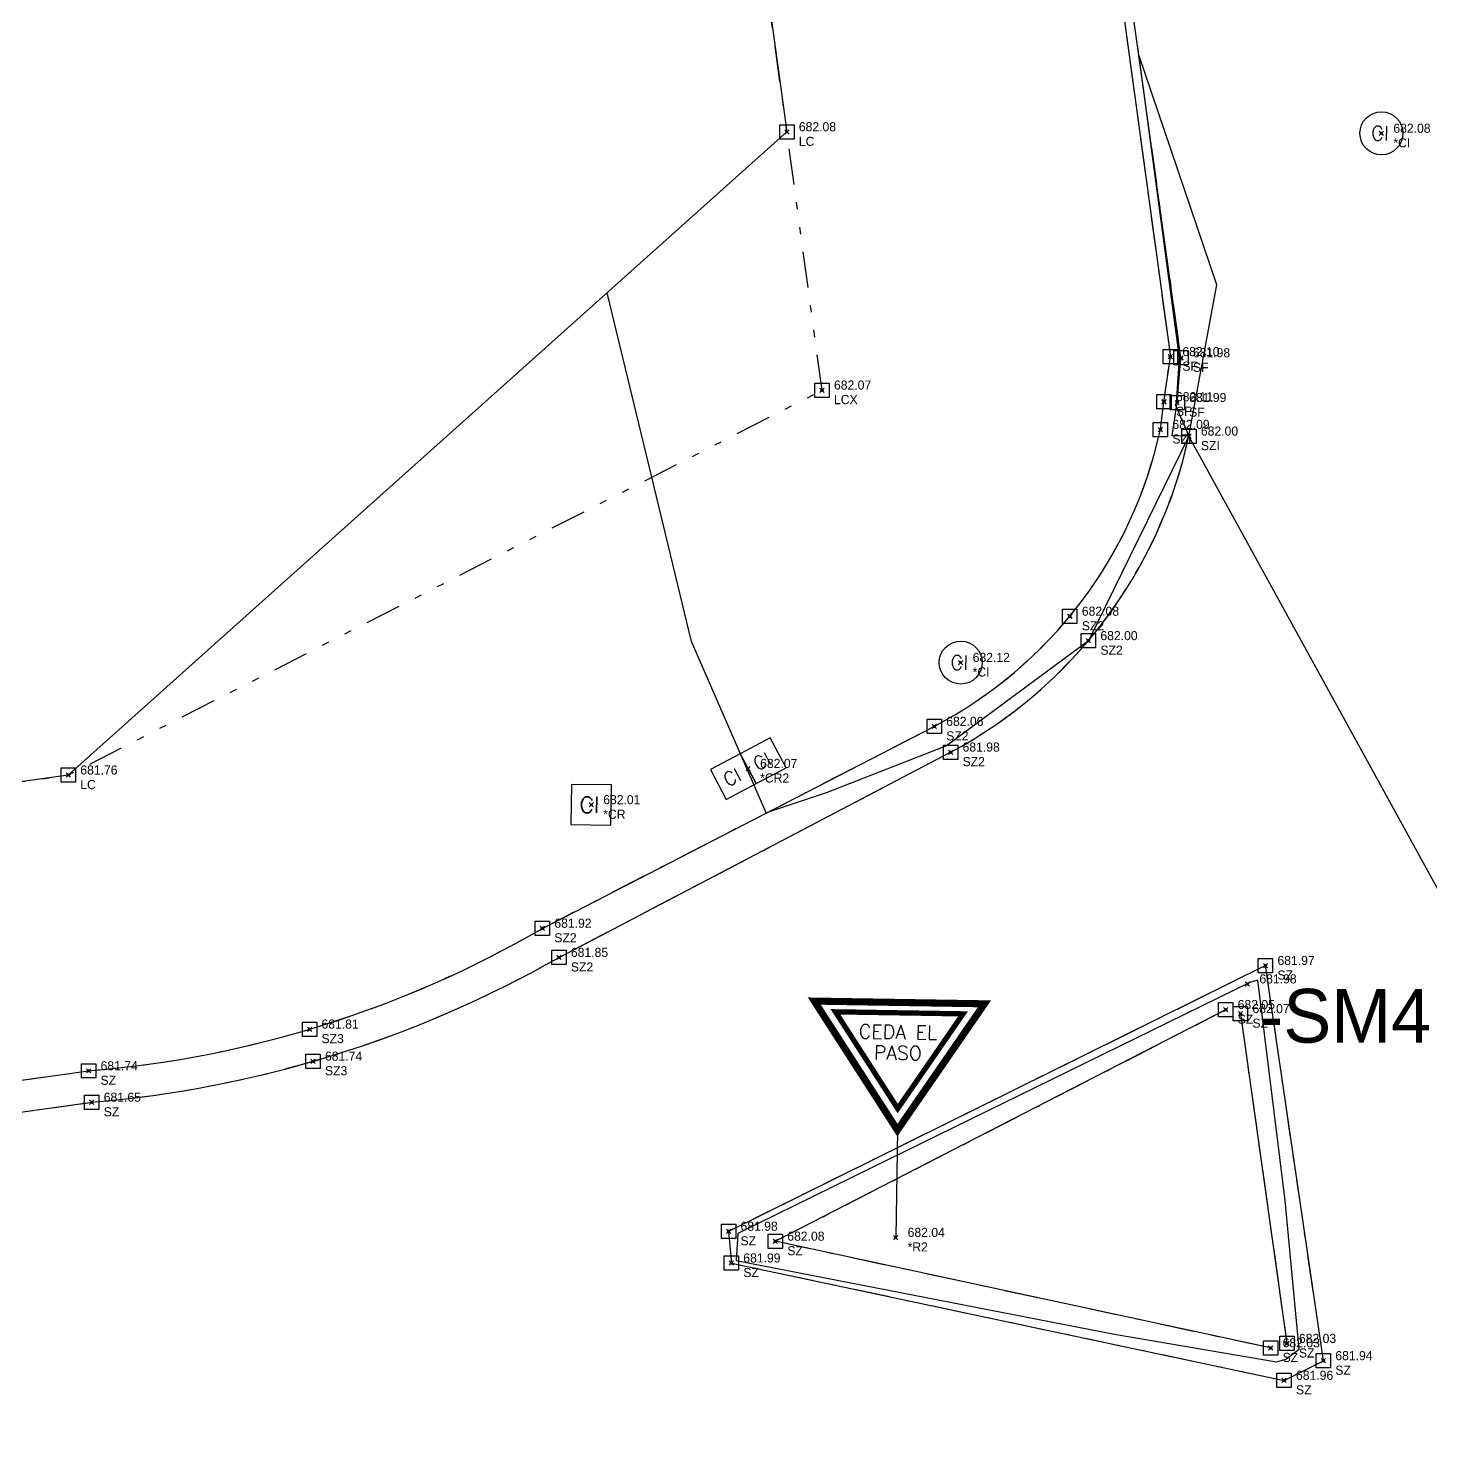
# Model space of a CAD drawing. Extents: x 350769 to 354978, y 6304672 to 6307963.
# Drawn here: x 352753.91 to 352773.49, y 6305606.7 to 6305626.43 of the extents above; entities that cross this region are included whole.
import ezdxf
from ezdxf.enums import TextEntityAlignment as Align

# ---------------------------------------------------------------- set-up
doc = ezdxf.new("R2010")
doc.units = 0
doc.header["$PDMODE"] = 35
doc.header["$PDSIZE"] = 0.03
for name, pattern in [('CONTINUOS', [0]), ('DIVIDE', [1.25, 0.5, -0.25, 0, -0.25, 0, -0.25]), ('JPG_DASHDOT', [1, 0.5, -0.25, 0, -0.25])]:
    doc.linetypes.add(name, pattern=pattern)
doc.layers.get('0').update_dxf_attribs({"linetype": 'CONTINUOUS'})
for name, color, linetype in [('03_S2_Pav ext_Borde vereda', 7, 'CONTINUOUS'), ('1-LINEA DE CIERRO', 7, 'DIVIDE'), ('1-PAVIMENTO', 161, 'CONTINUOUS'), ('1-SOLERA', 212, 'CONTINUOUS'), ('1-SOLERA_ZARPA', 222, 'CONTINUOUS'), ('C-TINN', 5, 'CONTINUOUS'), ('C-TOPO - BORDE - 2', 7, 'CONTINUOUS'), ('C-TOPO-MINR', 8, 'CONTINUOUS'), ('TOP-URB-SOLERAS', 2, 'JPG_DASHDOT'), ('V-NODE DIC 2005', 4, 'CONTINUOUS'), ('V-NODE-TEXT DIC 2005', 2, 'CONTINUOUS'), ('V-NODE-TEXT1 DIC 2005', 6, 'CONTINUOUS'), ('Z-CI', 253, 'CONTINUOUS'), ('Z-CR', 253, 'CONTINUOUS'), ('Z-CR2', 253, 'CONTINUOUS'), ('Z-R2', 253, 'CONTINUOUS')]:
    doc.layers.add(name, color=color, linetype=linetype)
doc.layers.add('0_ASD_TOPOGRAFIA_ELEMENTOS', color=9, linetype='CONTINUOS', lineweight=5, true_color=0xbdbdbd)
doc.styles.add('ROMAND', font='romand.shx', dxfattribs={"height": 1})
doc.styles.add('ROMANS', font='romans.shx', dxfattribs={"width": 0.65})

# ---------------------------------------------------------------- blocks, each defined once
blk = doc.blocks.new('CI')
at = {"layer": 'Z-CI'}
blk.add_circle((0, 0), 1.2, dxfattribs=at)
at = {"layer": 'Z-CI', "style": 'ROMANS'}
blk.add_text('CI', height=0.8, rotation=360, dxfattribs=at).set_placement((-0.579, -0.402))
blk = doc.blocks.new('CR')
at = {"layer": 'Z-CR', "color": 9, "true_color": 0xbdbdbd}
for p, q in [((-1.125, 1.125), (-1.125, -1.125)), ((1.125, 1.125), (-1.125, 1.125)), ((1.125, -1.125), (1.125, 1.125)), ((-1.125, -1.125), (1.125, -1.125))]:
    blk.add_line(p, q, dxfattribs=at)
at = {"layer": 'Z-CR', "color": 9, "true_color": 0xbdbdbd, "style": 'ROMANS'}
blk.add_text('CI', height=0.9, dxfattribs=at).set_placement((-0.651, -0.452))
blk = doc.blocks.new('CR2')
at = {"layer": 'Z-CR2'}
for p, q in [((-1.688, 0.844), (-1.688, -0.844)), ((0, 0.844), (-1.688, 0.844)), ((0, 0.844), (0, -0.844)), ((1.688, 0.844), (0, 0.844)), ((0, -0.844), (0, 0.844)), ((1.688, -0.844), (1.688, 0.844)), ((-1.688, -0.844), (0, -0.844)), ((0, -0.844), (1.688, -0.844))]:
    blk.add_line(p, q, dxfattribs=at)
at = {"layer": 'Z-CR2', "style": 'ROMANS'}
for p in [(-1.332, -0.339), (0.355, -0.339)]:
    blk.add_text('CI', height=0.675, rotation=360, dxfattribs=at).set_placement(p)
blk = doc.blocks.new('R2')
at = {"layer": 'Z-R2'}
blk.add_line((0, 3), (0, 0), dxfattribs=at)
at = {"layer": 'Z-R2', "linetype": 'Continuous'}
for points, const_width in [([(-2.376, 6.564), (2.376, 6.564), (0, 3)], 0.198), ([(-1.782, 6.274), (1.782, 6.274), (0, 3.601)], 0.148)]:
    blk.add_lwpolyline(points, close=True, dxfattribs=dict(at, const_width=const_width))
at = {"layer": 'Z-R2', "linetype": 'Continuous', "style": 'ROMAND'}
for s, width, p, p2 in [('CEDA EL', 0.86872, (-1.121, 5.545), (1.067, 5.545)), ('PASO', 0.920648, (-0.688, 4.964), (0.649, 4.964))]:
    blk.add_text(s, height=0.3861, dxfattribs=dict(at, width=width)).set_placement(p, p2, align=Align.FIT)
blk = doc.blocks.new('*U1327')
at = {"color": 0, "linetype": 'ByBlock', "lineweight": -2, "transparency": 16777216}
blk.add_point((0, 0), dxfattribs=at)
blk = doc.blocks.new('*U3548', base_point=(352764.553, 6305624.93))
at = {"layer": 'V-NODE-TEXT DIC 2005', "linetype": 'ByBlock', "char_height": 0.127}
for s, insert, attachment_point in [('682.08', (352764.72, 6305625.001), 4), ('LC', (352764.72, 6305624.862), 1)]:
    blk.add_mtext(s, dxfattribs=dict(at, insert=insert, attachment_point=attachment_point))
blk = doc.blocks.new('*U3549', base_point=(352764.553, 6305624.93))
at = {"layer": 'V-NODE-TEXT DIC 2005', "color": 2, "lineweight": -2}
blk.add_blockref('*U3548', (352764.553, 6305624.93), dxfattribs=at)
blk = doc.blocks.new('*U3532', base_point=(352754.522, 6305615.95))
at = {"layer": 'V-NODE-TEXT DIC 2005', "linetype": 'ByBlock', "char_height": 0.127}
for s, insert, attachment_point in [('681.76', (352754.689, 6305616.021), 4), ('LC', (352754.689, 6305615.882), 1)]:
    blk.add_mtext(s, dxfattribs=dict(at, insert=insert, attachment_point=attachment_point))
blk = doc.blocks.new('*U3533', base_point=(352754.522, 6305615.95))
at = {"layer": 'V-NODE-TEXT DIC 2005', "color": 2, "lineweight": -2}
blk.add_blockref('*U3532', (352754.522, 6305615.95), dxfattribs=at)
blk = doc.blocks.new('*U3484', base_point=(352765.044, 6305621.324))
at = {"layer": 'V-NODE-TEXT DIC 2005', "linetype": 'ByBlock', "char_height": 0.127}
for s, insert, attachment_point in [('682.07', (352765.211, 6305621.395), 4), ('LCX', (352765.211, 6305621.256), 1)]:
    blk.add_mtext(s, dxfattribs=dict(at, insert=insert, attachment_point=attachment_point))
blk = doc.blocks.new('*U3485', base_point=(352765.044, 6305621.324))
at = {"layer": 'V-NODE-TEXT DIC 2005', "color": 2, "lineweight": -2}
blk.add_blockref('*U3484', (352765.044, 6305621.324), dxfattribs=at)
blk = doc.blocks.new('*U2142', base_point=(352769.818, 6305621.162))
at = {"layer": 'V-NODE-TEXT DIC 2005', "linetype": 'ByBlock', "char_height": 0.127}
for s, insert, attachment_point in [('682.11', (352769.985, 6305621.233), 4), ('SF', (352769.985, 6305621.094), 1)]:
    blk.add_mtext(s, dxfattribs=dict(at, insert=insert, attachment_point=attachment_point))
blk = doc.blocks.new('*U2143', base_point=(352769.818, 6305621.162))
at = {"layer": 'V-NODE-TEXT DIC 2005', "color": 2, "lineweight": -2}
blk.add_blockref('*U2142', (352769.818, 6305621.162), dxfattribs=at)
blk = doc.blocks.new('*U2140', base_point=(352769.907, 6305621.792))
at = {"layer": 'V-NODE-TEXT DIC 2005', "linetype": 'ByBlock', "char_height": 0.127}
for s, insert, attachment_point in [('682.10', (352770.074, 6305621.863), 4), ('SF', (352770.074, 6305621.724), 1)]:
    blk.add_mtext(s, dxfattribs=dict(at, insert=insert, attachment_point=attachment_point))
blk = doc.blocks.new('*U2141', base_point=(352769.907, 6305621.792))
at = {"layer": 'V-NODE-TEXT DIC 2005', "color": 2, "lineweight": -2}
blk.add_blockref('*U2140', (352769.907, 6305621.792), dxfattribs=at)
blk = doc.blocks.new('*U2138', base_point=(352770.002, 6305621.151))
at = {"layer": 'V-NODE-TEXT DIC 2005', "linetype": 'ByBlock', "char_height": 0.127}
for s, insert, attachment_point in [('681.99', (352770.169, 6305621.222), 4), ('SF', (352770.169, 6305621.083), 1)]:
    blk.add_mtext(s, dxfattribs=dict(at, insert=insert, attachment_point=attachment_point))
blk = doc.blocks.new('*U2139', base_point=(352770.002, 6305621.151))
at = {"layer": 'V-NODE-TEXT DIC 2005', "color": 2, "lineweight": -2}
blk.add_blockref('*U2138', (352770.002, 6305621.151), dxfattribs=at)
blk = doc.blocks.new('*U2136', base_point=(352770.055, 6305621.776))
at = {"layer": 'V-NODE-TEXT DIC 2005', "linetype": 'ByBlock', "char_height": 0.127}
for s, insert, attachment_point in [('681.98', (352770.222, 6305621.847), 4), ('SF', (352770.222, 6305621.708), 1)]:
    blk.add_mtext(s, dxfattribs=dict(at, insert=insert, attachment_point=attachment_point))
blk = doc.blocks.new('*U2137', base_point=(352770.055, 6305621.776))
at = {"layer": 'V-NODE-TEXT DIC 2005', "color": 2, "lineweight": -2}
blk.add_blockref('*U2136', (352770.055, 6305621.776), dxfattribs=at)
blk = doc.blocks.new('*U2004', base_point=(352754.806, 6305611.822))
at = {"layer": 'V-NODE-TEXT DIC 2005', "linetype": 'ByBlock', "char_height": 0.127}
for s, insert, attachment_point in [('681.74', (352754.973, 6305611.893), 4), ('SZ', (352754.973, 6305611.754), 1)]:
    blk.add_mtext(s, dxfattribs=dict(at, insert=insert, attachment_point=attachment_point))
blk = doc.blocks.new('*U2005', base_point=(352754.806, 6305611.822))
at = {"layer": 'V-NODE-TEXT DIC 2005', "color": 2, "lineweight": -2}
blk.add_blockref('*U2004', (352754.806, 6305611.822), dxfattribs=at)
blk = doc.blocks.new('*U1996', base_point=(352754.85, 6305611.382))
at = {"layer": 'V-NODE-TEXT DIC 2005', "linetype": 'ByBlock', "char_height": 0.127}
for s, insert, attachment_point in [('681.65', (352755.017, 6305611.453), 4), ('SZ', (352755.017, 6305611.314), 1)]:
    blk.add_mtext(s, dxfattribs=dict(at, insert=insert, attachment_point=attachment_point))
blk = doc.blocks.new('*U1997', base_point=(352754.85, 6305611.382))
at = {"layer": 'V-NODE-TEXT DIC 2005', "color": 2, "lineweight": -2}
blk.add_blockref('*U1996', (352754.85, 6305611.382), dxfattribs=at)
blk = doc.blocks.new('*U1984', base_point=(352770.887, 6305612.62))
at = {"layer": 'V-NODE-TEXT DIC 2005', "linetype": 'ByBlock', "char_height": 0.127}
for s, insert, attachment_point in [('682.07', (352771.054, 6305612.691), 4), ('SZ', (352771.054, 6305612.552), 1)]:
    blk.add_mtext(s, dxfattribs=dict(at, insert=insert, attachment_point=attachment_point))
blk = doc.blocks.new('*U1985', base_point=(352770.887, 6305612.62))
at = {"layer": 'V-NODE-TEXT DIC 2005', "color": 2, "lineweight": -2}
blk.add_blockref('*U1984', (352770.887, 6305612.62), dxfattribs=at)
blk = doc.blocks.new('*U1982', base_point=(352771.236, 6305613.292))
at = {"layer": 'V-NODE-TEXT DIC 2005', "linetype": 'ByBlock', "char_height": 0.127}
for s, insert, attachment_point in [('681.97', (352771.403, 6305613.363), 4), ('SZ', (352771.403, 6305613.224), 1)]:
    blk.add_mtext(s, dxfattribs=dict(at, insert=insert, attachment_point=attachment_point))
blk = doc.blocks.new('*U1983', base_point=(352771.236, 6305613.292))
at = {"layer": 'V-NODE-TEXT DIC 2005', "color": 2, "lineweight": -2}
blk.add_blockref('*U1982', (352771.236, 6305613.292), dxfattribs=at)
blk = doc.blocks.new('*U1980', base_point=(352770.681, 6305612.677))
at = {"layer": 'V-NODE-TEXT DIC 2005', "linetype": 'ByBlock', "char_height": 0.127}
for s, insert, attachment_point in [('682.05', (352770.848, 6305612.748), 4), ('SZ', (352770.848, 6305612.609), 1)]:
    blk.add_mtext(s, dxfattribs=dict(at, insert=insert, attachment_point=attachment_point))
blk = doc.blocks.new('*U1981', base_point=(352770.681, 6305612.677))
at = {"layer": 'V-NODE-TEXT DIC 2005', "color": 2, "lineweight": -2}
blk.add_blockref('*U1980', (352770.681, 6305612.677), dxfattribs=at)
blk = doc.blocks.new('*U1978', base_point=(352771.308, 6305607.954))
at = {"layer": 'V-NODE-TEXT DIC 2005', "linetype": 'ByBlock', "char_height": 0.127}
for s, insert, attachment_point in [('682.03', (352771.475, 6305608.025), 4), ('SZ', (352771.475, 6305607.886), 1)]:
    blk.add_mtext(s, dxfattribs=dict(at, insert=insert, attachment_point=attachment_point))
blk = doc.blocks.new('*U1979', base_point=(352771.308, 6305607.954))
at = {"layer": 'V-NODE-TEXT DIC 2005', "color": 2, "lineweight": -2}
blk.add_blockref('*U1978', (352771.308, 6305607.954), dxfattribs=at)
blk = doc.blocks.new('*U1976', base_point=(352772.044, 6305607.775))
at = {"layer": 'V-NODE-TEXT DIC 2005', "linetype": 'ByBlock', "char_height": 0.127}
for s, insert, attachment_point in [('681.94', (352772.211, 6305607.846), 4), ('SZ', (352772.211, 6305607.707), 1)]:
    blk.add_mtext(s, dxfattribs=dict(at, insert=insert, attachment_point=attachment_point))
blk = doc.blocks.new('*U1977', base_point=(352772.044, 6305607.775))
at = {"layer": 'V-NODE-TEXT DIC 2005', "color": 2, "lineweight": -2}
blk.add_blockref('*U1976', (352772.044, 6305607.775), dxfattribs=at)
blk = doc.blocks.new('*U1974', base_point=(352771.495, 6305607.501))
at = {"layer": 'V-NODE-TEXT DIC 2005', "linetype": 'ByBlock', "char_height": 0.127}
for s, insert, attachment_point in [('681.96', (352771.662, 6305607.572), 4), ('SZ', (352771.662, 6305607.433), 1)]:
    blk.add_mtext(s, dxfattribs=dict(at, insert=insert, attachment_point=attachment_point))
blk = doc.blocks.new('*U1975', base_point=(352771.495, 6305607.501))
at = {"layer": 'V-NODE-TEXT DIC 2005', "color": 2, "lineweight": -2}
blk.add_blockref('*U1974', (352771.495, 6305607.501), dxfattribs=at)
blk = doc.blocks.new('*U1972', base_point=(352763.779, 6305609.138))
at = {"layer": 'V-NODE-TEXT DIC 2005', "linetype": 'ByBlock', "char_height": 0.127}
for s, insert, attachment_point in [('681.99', (352763.946, 6305609.209), 4), ('SZ', (352763.946, 6305609.07), 1)]:
    blk.add_mtext(s, dxfattribs=dict(at, insert=insert, attachment_point=attachment_point))
blk = doc.blocks.new('*U1973', base_point=(352763.779, 6305609.138))
at = {"layer": 'V-NODE-TEXT DIC 2005', "color": 2, "lineweight": -2}
blk.add_blockref('*U1972', (352763.779, 6305609.138), dxfattribs=at)
blk = doc.blocks.new('*U1970', base_point=(352763.74, 6305609.581))
at = {"layer": 'V-NODE-TEXT DIC 2005', "linetype": 'ByBlock', "char_height": 0.127}
for s, insert, attachment_point in [('681.98', (352763.907, 6305609.652), 4), ('SZ', (352763.907, 6305609.513), 1)]:
    blk.add_mtext(s, dxfattribs=dict(at, insert=insert, attachment_point=attachment_point))
blk = doc.blocks.new('*U1971', base_point=(352763.74, 6305609.581))
at = {"layer": 'V-NODE-TEXT DIC 2005', "color": 2, "lineweight": -2}
blk.add_blockref('*U1970', (352763.74, 6305609.581), dxfattribs=at)
blk = doc.blocks.new('*U1968', base_point=(352764.393, 6305609.442))
at = {"layer": 'V-NODE-TEXT DIC 2005', "linetype": 'ByBlock', "char_height": 0.127}
for s, insert, attachment_point in [('682.08', (352764.56, 6305609.513), 4), ('SZ', (352764.56, 6305609.374), 1)]:
    blk.add_mtext(s, dxfattribs=dict(at, insert=insert, attachment_point=attachment_point))
blk = doc.blocks.new('*U1969', base_point=(352764.393, 6305609.442))
at = {"layer": 'V-NODE-TEXT DIC 2005', "color": 2, "lineweight": -2}
blk.add_blockref('*U1968', (352764.393, 6305609.442), dxfattribs=at)
blk = doc.blocks.new('*U1966', base_point=(352771.536, 6305608.016))
at = {"layer": 'V-NODE-TEXT DIC 2005', "linetype": 'ByBlock', "char_height": 0.127}
for s, insert, attachment_point in [('682.03', (352771.703, 6305608.087), 4), ('SZ', (352771.703, 6305607.948), 1)]:
    blk.add_mtext(s, dxfattribs=dict(at, insert=insert, attachment_point=attachment_point))
blk = doc.blocks.new('*U1967', base_point=(352771.536, 6305608.016))
at = {"layer": 'V-NODE-TEXT DIC 2005', "color": 2, "lineweight": -2}
blk.add_blockref('*U1966', (352771.536, 6305608.016), dxfattribs=at)
blk = doc.blocks.new('*U1958', base_point=(352761.372, 6305613.404))
at = {"layer": 'V-NODE-TEXT DIC 2005', "linetype": 'ByBlock', "char_height": 0.127}
for s, insert, attachment_point in [('681.85', (352761.539, 6305613.475), 4), ('SZ2', (352761.539, 6305613.336), 1)]:
    blk.add_mtext(s, dxfattribs=dict(at, insert=insert, attachment_point=attachment_point))
blk = doc.blocks.new('*U1959', base_point=(352761.372, 6305613.404))
at = {"layer": 'V-NODE-TEXT DIC 2005', "color": 2, "lineweight": -2}
blk.add_blockref('*U1958', (352761.372, 6305613.404), dxfattribs=at)
blk = doc.blocks.new('*U1952', base_point=(352766.839, 6305616.27))
at = {"layer": 'V-NODE-TEXT DIC 2005', "linetype": 'ByBlock', "char_height": 0.127}
for s, insert, attachment_point in [('681.98', (352767.006, 6305616.341), 4), ('SZ2', (352767.006, 6305616.202), 1)]:
    blk.add_mtext(s, dxfattribs=dict(at, insert=insert, attachment_point=attachment_point))
blk = doc.blocks.new('*U1953', base_point=(352766.839, 6305616.27))
at = {"layer": 'V-NODE-TEXT DIC 2005', "color": 2, "lineweight": -2}
blk.add_blockref('*U1952', (352766.839, 6305616.27), dxfattribs=at)
blk = doc.blocks.new('*U1950', base_point=(352768.504, 6305618.168))
at = {"layer": 'V-NODE-TEXT DIC 2005', "linetype": 'ByBlock', "char_height": 0.127}
for s, insert, attachment_point in [('682.08', (352768.671, 6305618.239), 4), ('SZ2', (352768.671, 6305618.1), 1)]:
    blk.add_mtext(s, dxfattribs=dict(at, insert=insert, attachment_point=attachment_point))
blk = doc.blocks.new('*U1951', base_point=(352768.504, 6305618.168))
at = {"layer": 'V-NODE-TEXT DIC 2005', "color": 2, "lineweight": -2}
blk.add_blockref('*U1950', (352768.504, 6305618.168), dxfattribs=at)
blk = doc.blocks.new('*U1948', base_point=(352768.763, 6305617.827))
at = {"layer": 'V-NODE-TEXT DIC 2005', "linetype": 'ByBlock', "char_height": 0.127}
for s, insert, attachment_point in [('682.00', (352768.93, 6305617.898), 4), ('SZ2', (352768.93, 6305617.759), 1)]:
    blk.add_mtext(s, dxfattribs=dict(at, insert=insert, attachment_point=attachment_point))
blk = doc.blocks.new('*U1949', base_point=(352768.763, 6305617.827))
at = {"layer": 'V-NODE-TEXT DIC 2005', "color": 2, "lineweight": -2}
blk.add_blockref('*U1948', (352768.763, 6305617.827), dxfattribs=at)
blk = doc.blocks.new('*U1946', base_point=(352766.611, 6305616.63))
at = {"layer": 'V-NODE-TEXT DIC 2005', "linetype": 'ByBlock', "char_height": 0.127}
for s, insert, attachment_point in [('682.06', (352766.778, 6305616.701), 4), ('SZ2', (352766.778, 6305616.562), 1)]:
    blk.add_mtext(s, dxfattribs=dict(at, insert=insert, attachment_point=attachment_point))
blk = doc.blocks.new('*U1947', base_point=(352766.611, 6305616.63))
at = {"layer": 'V-NODE-TEXT DIC 2005', "color": 2, "lineweight": -2}
blk.add_blockref('*U1946', (352766.611, 6305616.63), dxfattribs=at)
blk = doc.blocks.new('*U1944', base_point=(352761.141, 6305613.811))
at = {"layer": 'V-NODE-TEXT DIC 2005', "linetype": 'ByBlock', "char_height": 0.127}
for s, insert, attachment_point in [('681.92', (352761.308, 6305613.882), 4), ('SZ2', (352761.308, 6305613.743), 1)]:
    blk.add_mtext(s, dxfattribs=dict(at, insert=insert, attachment_point=attachment_point))
blk = doc.blocks.new('*U1945', base_point=(352761.141, 6305613.811))
at = {"layer": 'V-NODE-TEXT DIC 2005', "color": 2, "lineweight": -2}
blk.add_blockref('*U1944', (352761.141, 6305613.811), dxfattribs=at)
blk = doc.blocks.new('*U1942', base_point=(352757.939, 6305611.955))
at = {"layer": 'V-NODE-TEXT DIC 2005', "linetype": 'ByBlock', "char_height": 0.127}
for s, insert, attachment_point in [('681.74', (352758.106, 6305612.026), 4), ('SZ3', (352758.106, 6305611.887), 1)]:
    blk.add_mtext(s, dxfattribs=dict(at, insert=insert, attachment_point=attachment_point))
blk = doc.blocks.new('*U1943', base_point=(352757.939, 6305611.955))
at = {"layer": 'V-NODE-TEXT DIC 2005', "color": 2, "lineweight": -2}
blk.add_blockref('*U1942', (352757.939, 6305611.955), dxfattribs=at)
blk = doc.blocks.new('*U1940', base_point=(352757.89, 6305612.403))
at = {"layer": 'V-NODE-TEXT DIC 2005', "linetype": 'ByBlock', "char_height": 0.127}
for s, insert, attachment_point in [('681.81', (352758.057, 6305612.474), 4), ('SZ3', (352758.057, 6305612.335), 1)]:
    blk.add_mtext(s, dxfattribs=dict(at, insert=insert, attachment_point=attachment_point))
blk = doc.blocks.new('*U1941', base_point=(352757.89, 6305612.403))
at = {"layer": 'V-NODE-TEXT DIC 2005', "color": 2, "lineweight": -2}
blk.add_blockref('*U1940', (352757.89, 6305612.403), dxfattribs=at)
blk = doc.blocks.new('*U1936', base_point=(352769.768, 6305620.776))
at = {"layer": 'V-NODE-TEXT DIC 2005', "linetype": 'ByBlock', "char_height": 0.127}
for s, insert, attachment_point in [('682.09', (352769.935, 6305620.847), 4), ('SZI', (352769.935, 6305620.708), 1)]:
    blk.add_mtext(s, dxfattribs=dict(at, insert=insert, attachment_point=attachment_point))
blk = doc.blocks.new('*U1937', base_point=(352769.768, 6305620.776))
at = {"layer": 'V-NODE-TEXT DIC 2005', "color": 2, "lineweight": -2}
blk.add_blockref('*U1936', (352769.768, 6305620.776), dxfattribs=at)
blk = doc.blocks.new('*U1934', base_point=(352770.166, 6305620.683))
at = {"layer": 'V-NODE-TEXT DIC 2005', "linetype": 'ByBlock', "char_height": 0.127}
for s, insert, attachment_point in [('682.00', (352770.333, 6305620.754), 4), ('SZI', (352770.333, 6305620.615), 1)]:
    blk.add_mtext(s, dxfattribs=dict(at, insert=insert, attachment_point=attachment_point))
blk = doc.blocks.new('*U1935', base_point=(352770.166, 6305620.683))
at = {"layer": 'V-NODE-TEXT DIC 2005', "color": 2, "lineweight": -2}
blk.add_blockref('*U1934', (352770.166, 6305620.683), dxfattribs=at)
blk = doc.blocks.new('*U1620', base_point=(352772.853, 6305624.91))
at = {"layer": 'V-NODE-TEXT DIC 2005', "linetype": 'ByBlock', "char_height": 0.127}
for s, insert, attachment_point in [('682.08', (352773.02, 6305624.981), 4), ('*CI', (352773.02, 6305624.842), 1)]:
    blk.add_mtext(s, dxfattribs=dict(at, insert=insert, attachment_point=attachment_point))
blk = doc.blocks.new('*U1621', base_point=(352772.853, 6305624.91))
at = {"layer": 'V-NODE-TEXT DIC 2005', "color": 2, "lineweight": -2}
blk.add_blockref('*U1620', (352772.853, 6305624.91), dxfattribs=at)
blk = doc.blocks.new('*U1598', base_point=(352766.98, 6305617.522))
at = {"layer": 'V-NODE-TEXT DIC 2005', "linetype": 'ByBlock', "char_height": 0.127}
for s, insert, attachment_point in [('682.12', (352767.147, 6305617.593), 4), ('*CI', (352767.147, 6305617.454), 1)]:
    blk.add_mtext(s, dxfattribs=dict(at, insert=insert, attachment_point=attachment_point))
blk = doc.blocks.new('*U1599', base_point=(352766.98, 6305617.522))
at = {"layer": 'V-NODE-TEXT DIC 2005', "color": 2, "lineweight": -2}
blk.add_blockref('*U1598', (352766.98, 6305617.522), dxfattribs=at)
blk = doc.blocks.new('*U1542', base_point=(352761.822, 6305615.536))
at = {"layer": 'V-NODE-TEXT DIC 2005', "linetype": 'ByBlock', "char_height": 0.127}
for s, insert, attachment_point in [('682.01', (352761.989, 6305615.607), 4), ('*CR', (352761.989, 6305615.468), 1)]:
    blk.add_mtext(s, dxfattribs=dict(at, insert=insert, attachment_point=attachment_point))
blk = doc.blocks.new('*U1543', base_point=(352761.822, 6305615.536))
at = {"layer": 'V-NODE-TEXT DIC 2005', "color": 2, "lineweight": -2}
blk.add_blockref('*U1542', (352761.822, 6305615.536), dxfattribs=at)
blk = doc.blocks.new('*U1516', base_point=(352764.013, 6305616.042))
at = {"layer": 'V-NODE-TEXT DIC 2005', "linetype": 'ByBlock', "char_height": 0.127}
for s, insert, attachment_point in [('682.07', (352764.18, 6305616.113), 4), ('*CR2', (352764.18, 6305615.974), 1)]:
    blk.add_mtext(s, dxfattribs=dict(at, insert=insert, attachment_point=attachment_point))
blk = doc.blocks.new('*U1517', base_point=(352764.013, 6305616.042))
at = {"layer": 'V-NODE-TEXT DIC 2005', "color": 2, "lineweight": -2}
blk.add_blockref('*U1516', (352764.013, 6305616.042), dxfattribs=at)
blk = doc.blocks.new('*U1392', base_point=(352766.073, 6305609.495))
at = {"layer": 'V-NODE-TEXT DIC 2005', "linetype": 'ByBlock', "char_height": 0.127}
for s, insert, attachment_point in [('682.04', (352766.24, 6305609.566), 4), ('*R2', (352766.24, 6305609.427), 1)]:
    blk.add_mtext(s, dxfattribs=dict(at, insert=insert, attachment_point=attachment_point))
blk = doc.blocks.new('*U1393', base_point=(352766.073, 6305609.495))
at = {"layer": 'V-NODE-TEXT DIC 2005', "color": 2, "lineweight": -2}
blk.add_blockref('*U1392', (352766.073, 6305609.495), dxfattribs=at)
blk = doc.blocks.new('*U1346', base_point=(352770.984, 6305613.035))
at = {"layer": 'V-NODE-TEXT1 DIC 2005', "linetype": 'ByBlock'}
for s, insert, char_height, attachment_point in [('681.98', (352771.151, 6305613.106), 0.127, 4), ('-SM4', (352771.151, 6305612.967), 0.75, 1)]:
    blk.add_mtext(s, dxfattribs=dict(at, insert=insert, char_height=char_height, attachment_point=attachment_point))
blk = doc.blocks.new('*U1347', base_point=(352770.984, 6305613.035))
at = {"layer": 'V-NODE-TEXT DIC 2005', "color": 2, "lineweight": -2}
blk.add_blockref('*U1346', (352770.984, 6305613.035), dxfattribs=at)
blk = doc.blocks.new('*U1334', base_point=(352770.984, 6305613.035))
at = {"layer": 'V-NODE-TEXT1 DIC 2005', "linetype": 'ByBlock'}
for s, insert, char_height, attachment_point in [('681.98', (352771.151, 6305613.106), 0.127, 4), ('-SM4', (352771.151, 6305612.967), 0.75, 1)]:
    blk.add_mtext(s, dxfattribs=dict(at, insert=insert, char_height=char_height, attachment_point=attachment_point))
blk = doc.blocks.new('*U1335', base_point=(352770.984, 6305613.035))
at = {"layer": 'V-NODE-TEXT DIC 2005', "color": 2, "lineweight": -2}
blk.add_blockref('*U1334', (352770.984, 6305613.035), dxfattribs=at)
blk = doc.blocks.new('TOPOGRAFIA')
at = {"layer": '1-LINEA DE CIERRO', "color": 9, "true_color": 0xbdbdbd, "flags": 128}
for points in [[(390764.989, 6302621.381), (390764.498, 6302624.988), (390760.274, 6302655.565)], [(390697.356, 6302608.036), (390754.466, 6302616.009), (390764.989, 6302621.381)]]:
    blk.add_lwpolyline(points, dxfattribs=at)
at = {"layer": '1-PAVIMENTO', "color": 9, "true_color": 0xbdbdbd, "flags": 128}
blk.add_lwpolyline([(390668.148, 6302632.194), (390668.831, 6302627.101, 0.159044), (390675.845, 6302612.032, 0.22832), (390697.602, 6302603.489), (390712.703, 6302605.557), (390724.09, 6302607.14), (390736.298, 6302608.851), (390747.195, 6302610.379), (390754.794, 6302611.441, 0.108642), (390761.317, 6302613.463), (390766.784, 6302616.327, 0.220273), (390770.11, 6302620.74), (390769.879, 6302620.745), (390769.947, 6302621.209), (390770, 6302621.834), (390768.228, 6302634.564), (390767.169, 6302642.291), (390764.737, 6302659.767)], format="xyb", dxfattribs=at)
blk.add_lwpolyline([(390763.684, 6302609.639), (390763.723, 6302609.196), (390771.439, 6302607.558), (390771.988, 6302607.832), (390771.18, 6302613.349)], close=True, dxfattribs=at)
at = {"layer": '1-SOLERA', "color": 9, "true_color": 0xbdbdbd, "flags": 128}
for points in [[(390764.594, 6302659.755), (390767.026, 6302642.268), (390768.119, 6302634.52), (390769.852, 6302621.849)], [(390769.713, 6302620.833), (390769.763, 6302621.22), (390769.852, 6302621.849)]]:
    blk.add_lwpolyline(points, dxfattribs=at)
at = {"layer": '1-SOLERA_ZARPA', "color": 9, "true_color": 0xbdbdbd, "flags": 128}
for points in [[(390766.555, 6302616.688, 0.221929), (390769.713, 6302620.833)], [(390754.75, 6302611.88, 0.111801), (390761.085, 6302613.869)]]:
    blk.add_lwpolyline(points, format="xyb", dxfattribs=at)
for points in [[(390761.085, 6302613.869), (390766.555, 6302616.688)], [(390764.337, 6302609.5), (390770.626, 6302612.734)], [(390770.831, 6302612.677), (390771.48, 6302608.074)], [(390747.108, 6302610.808), (390754.75, 6302611.88)], [(390771.252, 6302608.011), (390764.337, 6302609.5)]]:
    blk.add_lwpolyline(points, dxfattribs=at)
at = {"layer": 'C-TINN', "color": 9, "linetype": 'Continuous', "lineweight": -3, "true_color": 0xbdbdbd}
for points, elevation in [([(390764.398, 6302624.888), (390764.398, 6302625.088), (390764.598, 6302625.088), (390764.598, 6302624.888), (390764.398, 6302624.888)], 682.08), ([(390769.752, 6302621.749), (390769.752, 6302621.949), (390769.952, 6302621.949), (390769.952, 6302621.749), (390769.752, 6302621.749)], 682.1), ([(390769.9, 6302621.734), (390769.9, 6302621.934), (390770.1, 6302621.934), (390770.1, 6302621.734), (390769.9, 6302621.734)], 681.98), ([(390764.889, 6302621.281), (390764.889, 6302621.481), (390765.089, 6302621.481), (390765.089, 6302621.281), (390764.889, 6302621.281)], 682.07), ([(390769.663, 6302621.12), (390769.663, 6302621.32), (390769.863, 6302621.32), (390769.863, 6302621.12), (390769.663, 6302621.12)], 682.11), ([(390769.847, 6302621.109), (390769.847, 6302621.309), (390770.047, 6302621.309), (390770.047, 6302621.109), (390769.847, 6302621.109)], 681.99), ([(390769.613, 6302620.733), (390769.613, 6302620.933), (390769.813, 6302620.933), (390769.813, 6302620.733), (390769.613, 6302620.733)], 682.09), ([(390770.01, 6302620.64), (390770.01, 6302620.84), (390770.21, 6302620.84), (390770.21, 6302620.64), (390770.01, 6302620.64)], 682), ([(390768.348, 6302618.126), (390768.348, 6302618.326), (390768.548, 6302618.326), (390768.548, 6302618.126), (390768.348, 6302618.126)], 682.08), ([(390768.608, 6302617.785), (390768.608, 6302617.985), (390768.808, 6302617.985), (390768.808, 6302617.785), (390768.608, 6302617.785)], 682), ([(390766.455, 6302616.588), (390766.455, 6302616.788), (390766.655, 6302616.788), (390766.655, 6302616.588), (390766.455, 6302616.588)], 682.06), ([(390766.684, 6302616.227), (390766.684, 6302616.427), (390766.884, 6302616.427), (390766.884, 6302616.227), (390766.684, 6302616.227)], 681.98), ([(390754.366, 6302615.909), (390754.366, 6302616.109), (390754.566, 6302616.109), (390754.566, 6302615.909), (390754.366, 6302615.909)], 681.76), ([(390760.985, 6302613.769), (390760.985, 6302613.969), (390761.185, 6302613.969), (390761.185, 6302613.769), (390760.985, 6302613.769)], 681.92), ([(390761.217, 6302613.363), (390761.217, 6302613.563), (390761.417, 6302613.563), (390761.417, 6302613.363), (390761.217, 6302613.363)], 681.85), ([(390771.08, 6302613.249), (390771.08, 6302613.449), (390771.28, 6302613.449), (390771.28, 6302613.249), (390771.08, 6302613.249)], 681.97), ([(390770.526, 6302612.634), (390770.526, 6302612.834), (390770.726, 6302612.834), (390770.726, 6302612.634), (390770.526, 6302612.634)], 682.05), ([(390770.731, 6302612.577), (390770.731, 6302612.777), (390770.931, 6302612.777), (390770.931, 6302612.577), (390770.731, 6302612.577)], 682.07), ([(390757.734, 6302612.361), (390757.734, 6302612.561), (390757.934, 6302612.561), (390757.934, 6302612.361), (390757.734, 6302612.361)], 681.81), ([(390754.65, 6302611.78), (390754.65, 6302611.98), (390754.85, 6302611.98), (390754.85, 6302611.78), (390754.65, 6302611.78)], 681.74), ([(390757.783, 6302611.913), (390757.783, 6302612.113), (390757.983, 6302612.113), (390757.983, 6302611.913), (390757.783, 6302611.913)], 681.74), ([(390754.694, 6302611.341), (390754.694, 6302611.541), (390754.894, 6302611.541), (390754.894, 6302611.341), (390754.694, 6302611.341)], 681.65), ([(390763.584, 6302609.539), (390763.584, 6302609.739), (390763.784, 6302609.739), (390763.784, 6302609.539), (390763.584, 6302609.539)], 681.98), ([(390764.237, 6302609.4), (390764.237, 6302609.6), (390764.437, 6302609.6), (390764.437, 6302609.4), (390764.237, 6302609.4)], 682.08), ([(390763.623, 6302609.096), (390763.623, 6302609.296), (390763.823, 6302609.296), (390763.823, 6302609.096), (390763.623, 6302609.096)], 681.99), ([(390771.152, 6302607.911), (390771.152, 6302608.111), (390771.352, 6302608.111), (390771.352, 6302607.911), (390771.152, 6302607.911)], 682.03), ([(390771.38, 6302607.974), (390771.38, 6302608.174), (390771.58, 6302608.174), (390771.58, 6302607.974), (390771.38, 6302607.974)], 682.03), ([(390771.888, 6302607.732), (390771.888, 6302607.932), (390772.088, 6302607.932), (390772.088, 6302607.732), (390771.888, 6302607.732)], 681.94), ([(390771.339, 6302607.458), (390771.339, 6302607.658), (390771.539, 6302607.658), (390771.539, 6302607.458), (390771.339, 6302607.458)], 681.96)]:
    blk.add_lwpolyline(points, dxfattribs=dict(at, elevation=elevation))
for p in [(390764.498, 6302624.988, 682.08), (390769.852, 6302621.849, 682.1), (390770, 6302621.834, 681.98), (390764.989, 6302621.381, 682.07), (390769.763, 6302621.22, 682.11), (390769.947, 6302621.209, 681.99), (390769.713, 6302620.833, 682.09), (390770.11, 6302620.74, 682), (390768.448, 6302618.226, 682.08), (390768.708, 6302617.885, 682), (390766.555, 6302616.688, 682.06), (390766.784, 6302616.327, 681.98), (390754.466, 6302616.009, 681.76), (390761.085, 6302613.869, 681.92), (390761.317, 6302613.463, 681.85), (390771.18, 6302613.349, 681.97), (390770.626, 6302612.734, 682.05), (390770.831, 6302612.677, 682.07), (390757.834, 6302612.461, 681.81), (390757.883, 6302612.013, 681.74), (390754.75, 6302611.88, 681.74), (390754.794, 6302611.441, 681.65), (390763.684, 6302609.639, 681.98), (390764.337, 6302609.5, 682.08), (390763.723, 6302609.196, 681.99), (390771.48, 6302608.074, 682.03), (390771.252, 6302608.011, 682.03), (390771.988, 6302607.832, 681.94), (390771.439, 6302607.558, 681.96)]:
    blk.add_point(p, dxfattribs=at)
at = {"layer": 'C-TOPO - BORDE - 2', "color": 9, "true_color": 0xbdbdbd, "elevation": 679.82}
blk.add_lwpolyline([(390760.023, 6302657.561), (390762.163, 6302641.971), (390764.498, 6302624.988), (390754.466, 6302616.009), (390697.356, 6302608.036), (390685.703, 6302610.198), (390681.038, 6302613.224), (390673.539, 6302625.777), (390670.815, 6302633.172), (390661.629, 6302631.257), (390657.843, 6302630.1), (390660.636, 6302611.407), (390660.207, 6302605.8), (390655.416, 6302599.231), (390654.172, 6302598.447), (390633.385, 6302590.141), (390631.506, 6302597.027), (390628.119, 6302609.853), (390625.986, 6302617.9), (390624.02, 6302625.566), (390621.9, 6302633.546), (390618.879, 6302644.777)], dxfattribs=at)
at = {"layer": 'C-TOPO-MINR', "color": 9, "linetype": 'Continuous', "lineweight": -3, "true_color": 0xbdbdbd, "elevation": 682}
for points in [[(390777.088, 6302605.319), (390774.976, 6302611.839), (390774.246, 6302613.411), (390773.762, 6302614.093), (390770.11, 6302620.74), (390770.499, 6302622.851), (390769.409, 6302626.077), (390769.975, 6302621.836), (390769.938, 6302621.267), (390769.931, 6302621.21), (390769.923, 6302621.171), (390770.11, 6302620.74), (390768.708, 6302617.885), (390767.117, 6302616.707), (390766.727, 6302616.417), (390765.059, 6302615.766), (390764.211, 6302615.48), (390763.167, 6302617.876), (390762.613, 6302620.168), (390761.99, 6302622.743)], [(390771.454, 6302610.069), (390771.075, 6302613.148), (390770.972, 6302613.118), (390765.668, 6302610.523), (390763.815, 6302609.611), (390763.791, 6302609.23), (390769.072, 6302608.206), (390771.332, 6302607.817), (390771.463, 6302607.853), (390771.65, 6302607.993), (390771.454, 6302610.069)]]:
    blk.add_lwpolyline(points, dxfattribs=at)
at = {"layer": 'V-NODE DIC 2005', "color": 9, "lineweight": -2, "true_color": 0xbdbdbd, "rotation": 359.9963883938062}
for p in [(390764.498, 6302624.988), (390772.798, 6302624.967), (390769.852, 6302621.849), (390770, 6302621.833), (390764.989, 6302621.382), (390769.763, 6302621.219), (390769.947, 6302621.208), (390769.713, 6302620.833), (390770.111, 6302620.74), (390768.449, 6302618.225), (390768.708, 6302617.884), (390766.925, 6302617.58), (390766.556, 6302616.688), (390766.784, 6302616.328), (390754.467, 6302616.008), (390763.958, 6302616.1), (390761.767, 6302615.594), (390761.085, 6302613.869), (390761.316, 6302613.462), (390771.18, 6302613.349), (390770.928, 6302613.092), (390770.625, 6302612.734), (390770.831, 6302612.677), (390757.834, 6302612.461), (390757.883, 6302612.013), (390754.75, 6302611.88), (390754.794, 6302611.44), (390763.684, 6302609.639), (390764.337, 6302609.5), (390766.017, 6302609.553), (390763.723, 6302609.196), (390771.48, 6302608.073), (390771.252, 6302608.011), (390771.988, 6302607.832), (390771.439, 6302607.558)]:
    blk.add_blockref('*U1327', p, dxfattribs=at)
at = {"layer": 'V-NODE-TEXT DIC 2005', "color": 9, "lineweight": -2, "true_color": 0xbdbdbd, "rotation": 359.9963883938062}
for name, p in [('*U3549', (390764.498, 6302624.988)), ('*U1621', (390772.798, 6302624.967)), ('*U2141', (390769.852, 6302621.849)), ('*U2137', (390770, 6302621.833)), ('*U3485', (390764.989, 6302621.382)), ('*U2143', (390769.763, 6302621.219)), ('*U2139', (390769.947, 6302621.208)), ('*U1937', (390769.713, 6302620.833)), ('*U1935', (390770.111, 6302620.74)), ('*U1951', (390768.449, 6302618.225)), ('*U1949', (390768.708, 6302617.884)), ('*U1599', (390766.925, 6302617.58)), ('*U1947', (390766.556, 6302616.688)), ('*U1953', (390766.784, 6302616.328)), ('*U3533', (390754.467, 6302616.008)), ('*U1517', (390763.958, 6302616.1)), ('*U1543', (390761.767, 6302615.594)), ('*U1945', (390761.085, 6302613.869)), ('*U1959', (390761.316, 6302613.462)), ('*U1983', (390771.18, 6302613.349)), ('*U1347', (390770.928, 6302613.092)), ('*U1335', (390770.928, 6302613.092)), ('*U1981', (390770.625, 6302612.734)), ('*U1985', (390770.831, 6302612.677)), ('*U1941', (390757.834, 6302612.461)), ('*U2005', (390754.75, 6302611.88)), ('*U1943', (390757.883, 6302612.013)), ('*U1997', (390754.794, 6302611.44)), ('*U1971', (390763.684, 6302609.639)), ('*U1969', (390764.337, 6302609.5)), ('*U1393', (390766.017, 6302609.553)), ('*U1973', (390763.723, 6302609.196)), ('*U1979', (390771.252, 6302608.011)), ('*U1967', (390771.48, 6302608.073)), ('*U1977', (390771.988, 6302607.832)), ('*U1975', (390771.439, 6302607.558))]:
    blk.add_blockref(name, p, dxfattribs=at)
at = {"layer": 'Z-CI', "color": 9, "true_color": 0xbdbdbd, "xscale": 0.25, "yscale": 0.25, "zscale": 0.25, "rotation": 359.0901018221344}
for p in [(390772.798, 6302624.968), (390766.925, 6302617.579)]:
    blk.add_blockref('CI', p, dxfattribs=at)
at = {"layer": 'Z-CR', "color": 9, "true_color": 0xbdbdbd, "xscale": 0.25, "yscale": 0.25, "zscale": 0.25, "rotation": 359.0901018221344}
blk.add_blockref('CR', (390761.766, 6302615.594), dxfattribs=at)
at = {"layer": 'Z-CR2', "color": 9, "true_color": 0xbdbdbd, "xscale": 0.28, "yscale": 0.28, "zscale": 0.28, "rotation": 27.94706133353357}
blk.add_blockref('CR2', (390763.958, 6302616.099), dxfattribs=at)
at = {"layer": 'Z-R2', "color": 9, "true_color": 0xbdbdbd, "xscale": 0.5, "yscale": 0.5, "zscale": 0.5, "rotation": 359.090101839884}
blk.add_blockref('R2', (390766.017, 6302609.553), dxfattribs=at)

msp = doc.modelspace()

# ---------------------------------------------------------------- hatches: boundary and pattern name
at = {"layer": '03_S2_Pav ext_Borde vereda'}
h = msp.add_hatch(dxfattribs=at)
h.set_pattern_fill('DOTS', color=256, scale=0.2)
h.set_pattern_definition([(0, (0, 0), (0.079375, 0.15875), [0, -0.15875])])
edge = h.paths.add_edge_path()
edge.add_arc((352748.807, 6305741.269), 0.6, 191.9515, 355.6455, ccw=False)
edge.add_arc((352792.166, 6305750.447), 44.919, 191.6658, 191.9515, ccw=False)
edge.add_line((352748.174, 6305741.364), (352741.238, 6305741.435))
edge.add_arc((352792.166, 6305750.447), 51.719, 188.0126, 190.0351, ccw=False)
edge.add_line((352740.951, 6305743.238), (352740.749, 6305743.24))
edge.add_arc((352792.166, 6305750.447), 51.919, 187.9792, 192.0603)
edge.add_arc((352692.496, 6305729.152), 50, 5.6038, 12.0603, ccw=False)
edge.add_arc((352885.486, 6305749.065), 144.016, 185.9908, 195.05624)
edge.add_arc((352743.517, 6305710.875), 3, -16.8305, 15.0562, ccw=False)
edge.add_line((352746.389, 6305710.007), (352745.329, 6305706.502))
edge.add_arc((352748.2, 6305705.634), 3, 163.1695, 198.1695)
edge.add_line((352745.35, 6305704.698), (352746.83, 6305700.188))
edge.add_arc((353217.983, 6305866.064), 499.5, 199.39537, 202.53487)
edge.add_line((352756.622, 6305674.633), (352763.639, 6305654.529))
edge.add_line((352763.639, 6305654.529), (352766.426, 6305646.435))
edge.add_arc((352769.263, 6305647.412), 3, 199.0021, 234.0031)
edge.add_line((352767.5, 6305644.985), (352769.962, 6305643.197))
edge.add_arc((352768.198, 6305640.77), 3, 17.9764, 54.0015, ccw=False)
edge.add_arc((351870.786, 6305349.592), 946.469, 17.70596, 17.976359, ccw=False)
edge.add_arc((357774.17, 6306970.411), 5176.321, 194.922513, 195.061819)
edge.add_arc((352345.674, 6305526.266), 441.256, 9.34098, 12.96792, ccw=False)
edge.add_line((352781.079, 6305597.886), (352781.449, 6305594.732))
edge.add_line((352781.449, 6305594.732), (352781.712, 6305591.66))
edge.add_line((352781.712, 6305591.66), (352781.839, 6305588.604))
edge.add_line((352781.839, 6305588.604), (352781.836, 6305585.625))
edge.add_line((352781.836, 6305585.625), (352781.765, 6305582.656))
edge.add_line((352781.765, 6305582.656), (352781.694, 6305579.728))
edge.add_line((352781.694, 6305579.728), (352781.692, 6305576.786))
edge.add_line((352781.692, 6305576.786), (352781.816, 6305573.824))
edge.add_line((352781.816, 6305573.824), (352782.133, 6305570.857))
edge.add_line((352782.133, 6305570.857), (352782.422, 6305567.893))
edge.add_arc((352351.016, 6305527.324), 433.31, 3.22552, 5.37215, ccw=False)
edge.add_line((352783.639, 6305551.705), (352784.663, 6305533.533))
edge.add_line((352784.663, 6305533.533), (352784.863, 6305533.544))
edge.add_line((352784.863, 6305533.544), (352784.761, 6305535.341))
edge.add_line((352784.761, 6305535.341), (352791.052, 6305535.696))
edge.add_line((352791.052, 6305535.696), (352790.129, 6305552.071))
edge.add_arc((352351.167, 6305527.339), 439.658, 3.2247, 6.06057)
edge.add_arc((352790.357, 6305573.969), 2, 6.0606, 186.0606, ccw=False)
edge.add_arc((352351.162, 6305527.338), 443.663, 3.21745, 6.06057, ccw=False)
edge.add_line((352794.126, 6305552.239), (352795.045, 6305535.921))
edge.add_line((352795.045, 6305535.921), (352802.334, 6305536.332))
edge.add_line((352802.334, 6305536.332), (352802.435, 6305534.534))
edge.add_line((352802.435, 6305534.534), (352802.635, 6305534.546))
edge.add_line((352802.635, 6305534.546), (352801.614, 6305552.661))
edge.add_arc((352351.183, 6305527.34), 451.142, 3.21751, 7.53958)
edge.add_line((352798.425, 6305586.535), (352797.901, 6305589.489))
edge.add_line((352797.901, 6305589.489), (352797.337, 6305592.434))
edge.add_line((352797.337, 6305592.434), (352796.696, 6305595.358))
edge.add_line((352796.696, 6305595.358), (352795.983, 6305598.257))
edge.add_line((352795.983, 6305598.257), (352795.231, 6305601.141))
edge.add_line((352795.231, 6305601.141), (352794.478, 6305604.033))
edge.add_line((352794.478, 6305604.033), (352793.76, 6305606.951))
edge.add_line((352793.76, 6305606.951), (352793.112, 6305609.908))
edge.add_line((352793.112, 6305609.908), (352792.539, 6305612.89))
edge.add_line((352792.539, 6305612.89), (352792.032, 6305615.833))
edge.add_arc((352349.379, 6305527.058), 451.467, 11.34037, 13.00836)
edge.add_arc((357774.17, 6306970.411), 5162.321, 194.999983, 195.064624, ccw=False)
edge.add_arc((357774.17, 6306970.411), 5162.321, 194.918755, 194.999983, ccw=False)
edge.add_arc((351870.786, 6305349.592), 960.469, 17.685582, 18.028446)
edge.add_line((352784.099, 6305646.847), (352779.713, 6305660.065))
edge.add_line((352779.713, 6305660.065), (352778.245, 6305664.271))
edge.add_arc((352781.077, 6305665.26), 3, 164.2427, 199.242, ccw=False)
edge.add_line((352778.19, 6305666.074), (352779.097, 6305669.287))
edge.add_arc((352776.209, 6305670.102), 3, 344.2427, 379.2412)
edge.add_line((352779.042, 6305671.091), (352775.313, 6305681.773))
edge.add_arc((353217.983, 6305866.064), 479.5, 199.39537, 202.60286, ccw=False)
edge.add_arc((352886.447, 6305749.311), 128.007, 193.01673, 199.38233, ccw=False)
edge.add_line((352761.729, 6305720.48), (352761.207, 6305722.929))
edge.add_arc((352758.273, 6305722.303), 3, 12.0434, 47.0434)
edge.add_line((352760.317, 6305724.499), (352758.056, 6305726.605))
edge.add_arc((352760.094, 6305728.805), 3, 189.0153, 227.1838, ccw=False)
edge.add_arc((352890.905, 6305749.734), 135.474, 186.61724, 189.08835, ccw=False)
edge.add_arc((352776.2, 6305736.427), 20, 179.05, 186.6144, ccw=False)
edge.add_arc((352822.484, 6305735.659), 66.291, 173.57381, 179.05002, ccw=False)
edge.add_line((352756.61, 6305743.079), (352756.409, 6305743.081))
edge.add_arc((352822.484, 6305735.659), 66.491, 173.59144, 175.14861)
edge.add_line((352756.232, 6305741.282), (352749.412, 6305741.352))
edge.add_arc((352781.038, 6305739.581), 31.675, 176.7951, 177.0268)

# ---------------------------------------------------------------- linework, layer by layer
at = {"layer": '1-LINEA DE CIERRO', "flags": 128}
msp.add_lwpolyline([(352697.356, 6305608.036), (352754.466, 6305616.009), (352764.989, 6305621.381)], dxfattribs=at)
at = {"layer": 'C-TOPO - BORDE - 2', "elevation": 679.82}
msp.add_lwpolyline([(352760.023, 6305657.561), (352762.163, 6305641.971), (352764.498, 6305624.988), (352754.466, 6305616.009), (352697.356, 6305608.036), (352685.703, 6305610.198), (352681.038, 6305613.224), (352673.539, 6305625.777), (352670.815, 6305633.172), (352661.629, 6305631.257), (352657.843, 6305630.1), (352660.636, 6305611.407), (352660.207, 6305605.8), (352655.416, 6305599.231), (352654.172, 6305598.447), (352633.385, 6305590.141), (352631.506, 6305597.027), (352628.119, 6305609.853), (352625.986, 6305617.9), (352624.02, 6305625.566), (352621.9, 6305633.546), (352618.879, 6305644.777)], dxfattribs=at)
at = {"layer": 'TOP-URB-SOLERAS', "flags": 128}
for points in [[(352668.148, 6305632.194), (352668.831, 6305627.101, 0.159044), (352675.845, 6305612.032, 0.22832), (352697.602, 6305603.489), (352712.703, 6305605.557), (352724.09, 6305607.14), (352736.298, 6305608.851), (352747.195, 6305610.379), (352754.794, 6305611.441, 0.108642), (352761.317, 6305613.463), (352766.784, 6305616.327, 0.220273), (352770.11, 6305620.74), (352769.879, 6305620.745), (352769.947, 6305621.209), (352770, 6305621.834), (352768.228, 6305634.564), (352767.169, 6305642.291), (352764.737, 6305659.767)], [(352766.555, 6305616.688, 0.221929), (352769.713, 6305620.833)], [(352754.75, 6305611.88, 0.111801), (352761.085, 6305613.869)]]:
    msp.add_lwpolyline(points, format="xyb", dxfattribs=at)
for points in [[(352764.594, 6305659.755), (352767.026, 6305642.268), (352768.119, 6305634.52), (352769.852, 6305621.849)], [(352769.713, 6305620.833), (352769.763, 6305621.22), (352769.852, 6305621.849)], [(352761.085, 6305613.869), (352766.555, 6305616.688)], [(352764.337, 6305609.5), (352770.626, 6305612.734)], [(352770.831, 6305612.677), (352771.48, 6305608.074)], [(352747.108, 6305610.808), (352754.75, 6305611.88)], [(352771.252, 6305608.011), (352764.337, 6305609.5)]]:
    msp.add_lwpolyline(points, dxfattribs=at)
msp.add_lwpolyline([(352763.684, 6305609.639), (352763.723, 6305609.196), (352771.439, 6305607.558), (352771.988, 6305607.832), (352771.18, 6305613.349)], close=True, dxfattribs=at)

# ---------------------------------------------------------------- block references
at = {"layer": 'Z-CI', "xscale": 0.25, "yscale": 0.25, "zscale": 0.25, "rotation": 359.0901018221344}
for p in [(352772.798, 6305624.968), (352766.925, 6305617.579)]:
    msp.add_blockref('CI', p, dxfattribs=at)
at = {"layer": 'Z-CR', "xscale": 0.25, "yscale": 0.25, "zscale": 0.25, "rotation": 359.0901018221344}
msp.add_blockref('CR', (352761.766, 6305615.594), dxfattribs=at)
at = {"layer": 'Z-CR2', "xscale": 0.28, "yscale": 0.28, "zscale": 0.28, "rotation": 27.94706133353358}
msp.add_blockref('CR2', (352763.958, 6305616.099), dxfattribs=at)
at = {"layer": 'Z-R2', "xscale": 0.5, "yscale": 0.5, "zscale": 0.5, "rotation": 359.090101839884}
msp.add_blockref('R2', (352766.017, 6305609.553), dxfattribs=at)

# ---------------------------------------------------------------- next in the draw order: block references
at = {"layer": '0_ASD_TOPOGRAFIA_ELEMENTOS', "color": 30, "true_color": 0xf26507}
msp.add_blockref('TOPOGRAFIA', (-38000, 3000), dxfattribs=at)

doc.saveas('drawing.dxf')
